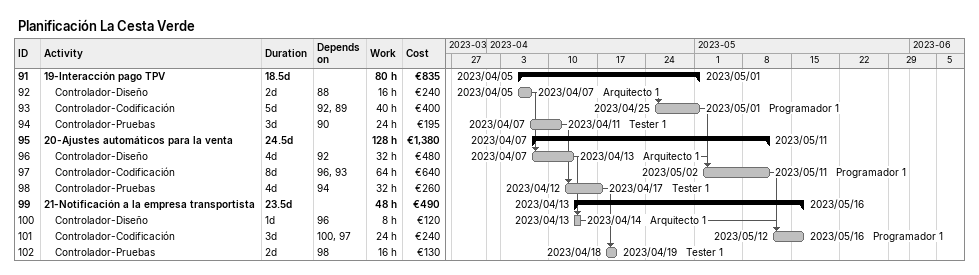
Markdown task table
Planificación La Cesta Verde

| ID | Level | Task | Duration | Start | Finish | Predecessors | Resources | Work (h) | Cost (€) |
|---|---|---|---|---|---|---|---|---|---|
| 91 | 1 | **19-Interacción pago TPV** | 18.5d | 2023-04-05 | 2023-05-01 |  |  | 80 | 835 |
| 92 | 2 | Controlador-Diseño | 2d | 2023-04-05 | 2023-04-07 | 88 | Arquitecto 1 | 16 | 240 |
| 93 | 2 | Controlador-Codificación | 5d | 2023-04-25 | 2023-05-01 | 92, 89 | Programador 1 | 40 | 400 |
| 94 | 2 | Controlador-Pruebas | 3d | 2023-04-07 | 2023-04-11 | 90 | Tester 1 | 24 | 195 |
| 95 | 1 | **20-Ajustes automáticos para la venta** | 24.5d | 2023-04-07 | 2023-05-11 |  |  | 128 | 1380 |
| 96 | 2 | Controlador-Diseño | 4d | 2023-04-07 | 2023-04-13 | 92 | Arquitecto 1 | 32 | 480 |
| 97 | 2 | Controlador-Codificación | 8d | 2023-05-02 | 2023-05-11 | 96, 93 | Programador 1 | 64 | 640 |
| 98 | 2 | Controlador-Pruebas | 4d | 2023-04-12 | 2023-04-17 | 94 | Tester 1 | 32 | 260 |
| 99 | 1 | **21-Notificación a la empresa transportista** | 23.5d | 2023-04-13 | 2023-05-16 |  |  | 48 | 490 |
| 100 | 2 | Controlador-Diseño | 1d | 2023-04-13 | 2023-04-14 | 96 | Arquitecto 1 | 8 | 120 |
| 101 | 2 | Controlador-Codificación | 3d | 2023-05-12 | 2023-05-16 | 100, 97 | Programador 1 | 24 | 240 |
| 102 | 2 | Controlador-Pruebas | 2d | 2023-04-18 | 2023-04-19 | 98 | Tester 1 | 16 | 130 |
